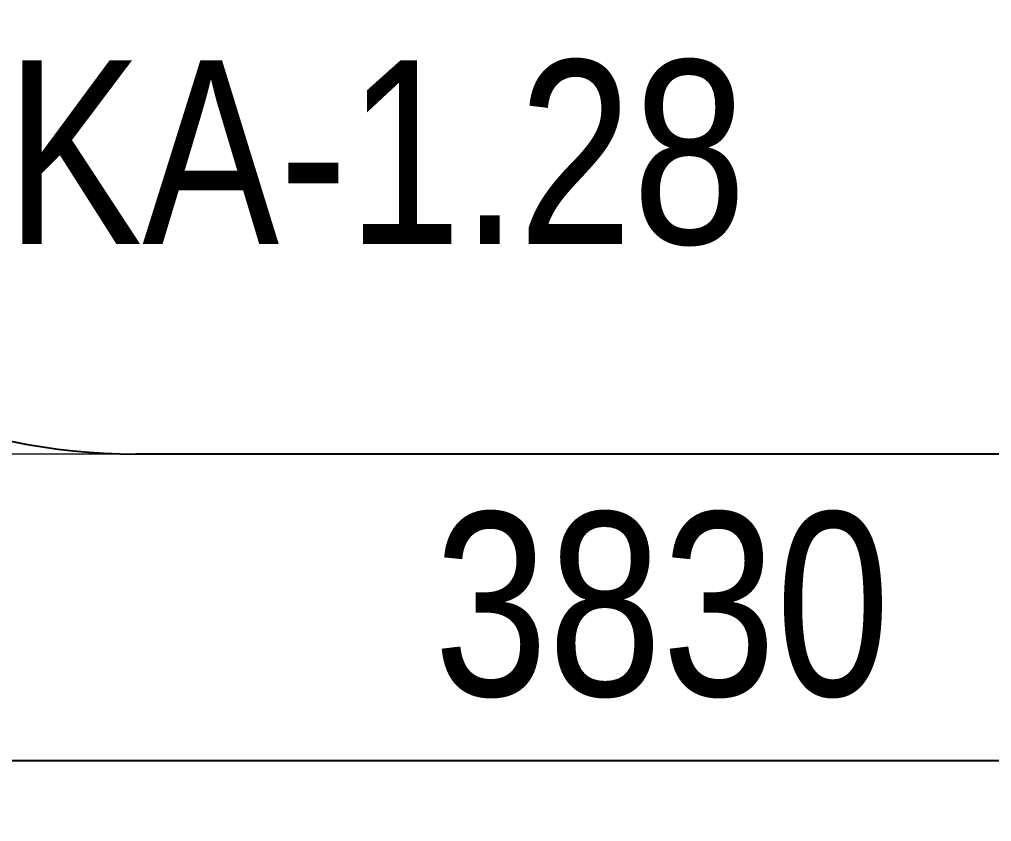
# Model space of a CAD drawing. Header units: millimetres. Extents: x -2634 to 1859, y -2336 to 1765.
# Drawn here: x -1132 to 458, y -2336 to -1025 of the extents above; entities that cross this region are included whole.
import ezdxf

# ---------------------------------------------------------------- set-up
doc = ezdxf.new("R2010")
doc.units = ezdxf.units.MM
for name, color, linetype in [('DIKOM_АРТИКУЛ', 7, 'Continuous'), ('DIKOM_ЗОНА', 90, 'Continuous'), ('DIKOM_РАЗМЕР_ЗОНА', 7, 'Continuous')]:
    doc.layers.add(name, color=color, linetype=linetype)
doc.styles.add('style1', font='arialbd.ttf', dxfattribs={"width": 0.8})
doc.dimstyles.new('1-50', dxfattribs={"dimtxt": 300, "dimasz": 200, "dimexe": 100, "dimexo": 0, "dimgap": 100, "dimtad": 1, "dimtxsty": 'style1', "dimcen": 200, "dimclrd": 7, "dimclre": 7, "dimclrt": 7, "dimadec": 1, "dimazin": 2, "dimtfac": 1, "dimtmove": 0, "dimatfit": 2, "dimfxl": 0, "dimlwd": 25, "dimlwe": 18, "dimarcsym": 0})

# ---------------------------------------------------------------- blocks, each defined once
blk = doc.blocks.new('*D2')
at = {"layer": 'Defpoints', "color": 0, "transparency": 16777216}
for p in [(-1941.4, -113.9), (1858.6, -113.9), (1858.6, -2236.1)]:
    blk.add_point(p, dxfattribs=at)
at = {"layer": 'DIKOM_РАЗМЕР_ЗОНА', "color": 7, "lineweight": 18, "transparency": 16777216}
for p, q in [((-1941.4, -113.9), (-1941.4, -2336.1)), ((1858.6, -113.9), (1858.6, -2336.1))]:
    blk.add_line(p, q, dxfattribs=at)
at = {"layer": 'DIKOM_РАЗМЕР_ЗОНА', "color": 7, "lineweight": 25, "transparency": 16777216}
blk.add_line((-1741.4, -2236.1), (1658.6, -2236.1), dxfattribs=at)
at = {"layer": 'DIKOM_РАЗМЕР_ЗОНА', "color": 7, "transparency": 16777216}
for points in [[(-1741.4, -2202.7), (-1741.4, -2269.4), (-1941.4, -2236.1)], [(1658.6, -2202.7), (1658.6, -2269.4), (1858.6, -2236.1)]]:
    blk.add_solid(points, dxfattribs=at)
at = {"layer": 'DIKOM_РАЗМЕР_ЗОНА', "color": 7, "transparency": 16777216, "insert": (-81, -1982.8), "char_height": 300, "attachment_point": 5, "style": 'style1'}
blk.add_mtext('{\\fArial|b0|i0|c204|p34;3830}', dxfattribs=at)
blk = doc.blocks.new('*D3')
at = {"layer": 'Defpoints', "color": 0, "transparency": 16777216}
for p in [(-2184, 1764.5), (329.9, 1764.5), (329.9, -1735.5)]:
    blk.add_point(p, dxfattribs=at)
at = {"layer": 'DIKOM_РАЗМЕР_ЗОНА', "color": 7, "lineweight": 18, "transparency": 16777216}
for p, q in [((329.9, 1764.5), (-2284, 1764.5)), ((329.9, -1735.5), (-2284, -1735.5))]:
    blk.add_line(p, q, dxfattribs=at)
at = {"layer": 'DIKOM_РАЗМЕР_ЗОНА', "color": 7, "lineweight": 25, "transparency": 16777216}
blk.add_line((-2184, -1535.5), (-2184, 1564.5), dxfattribs=at)
at = {"layer": 'DIKOM_РАЗМЕР_ЗОНА', "color": 7, "transparency": 16777216}
for points in [[(-2217.4, 1564.5), (-2150.7, 1564.5), (-2184, 1764.5)], [(-2217.4, -1535.5), (-2150.7, -1535.5), (-2184, -1735.5)]]:
    blk.add_solid(points, dxfattribs=at)
at = {"layer": 'DIKOM_РАЗМЕР_ЗОНА', "color": 7, "transparency": 16777216, "insert": (-2437.3, 14.5), "char_height": 300, "attachment_point": 5, "rotation": 90, "style": 'style1'}
blk.add_mtext('{\\fArial|b0|i0|c204|p34;3500}', dxfattribs=at)

msp = doc.modelspace()

# ---------------------------------------------------------------- linework, layer by layer
at = {"layer": 'DIKOM_ЗОНА', "color": 3}
msp.add_line((858.626, -1735.469), (-941.374, -1735.469), dxfattribs=at)
msp.add_arc((-941.374, -735.469), 1000, 180, 270, dxfattribs=at)

# ---------------------------------------------------------------- texts
at = {"layer": 'DIKOM_АРТИКУЛ', "insert": (-1154.237, -1092.098), "char_height": 300, "width": 1373.12348, "attachment_point": 1, "style": 'style1'}
msp.add_mtext('{\\fArial|b0|i0|c204|p34;KA-1.28}', dxfattribs=at)

# ---------------------------------------------------------------- dimensions: what is measured, and where the dimension line sits
at = {"layer": 'DIKOM_РАЗМЕР_ЗОНА'}
dim = msp.add_linear_dim(base=(-2184.017, 1764.531), p1=(329.936, -1735.469), p2=(329.936, 1764.531), angle=90, text='{\\fArial|b0|i0|c204|p34;3500}', dimstyle='1-50', dxfattribs=at)
dim.commit()
dim.dimension.update_dxf_attribs({"geometry": '*D3', "text_midpoint": (-2184.017, 14.531), "dimtype": 160})
dim = msp.add_linear_dim(base=(1858.626, -2236.059), p1=(-1941.374, -113.876), p2=(1858.626, -113.876), text='{\\fArial|b0|i0|c204|p34;3830}', dimstyle='1-50', dxfattribs=at)
dim.commit()
dim.dimension.update_dxf_attribs({"geometry": '*D2', "text_midpoint": (-81.006, -2236.059), "dimtype": 160})

doc.saveas('drawing.dxf')
